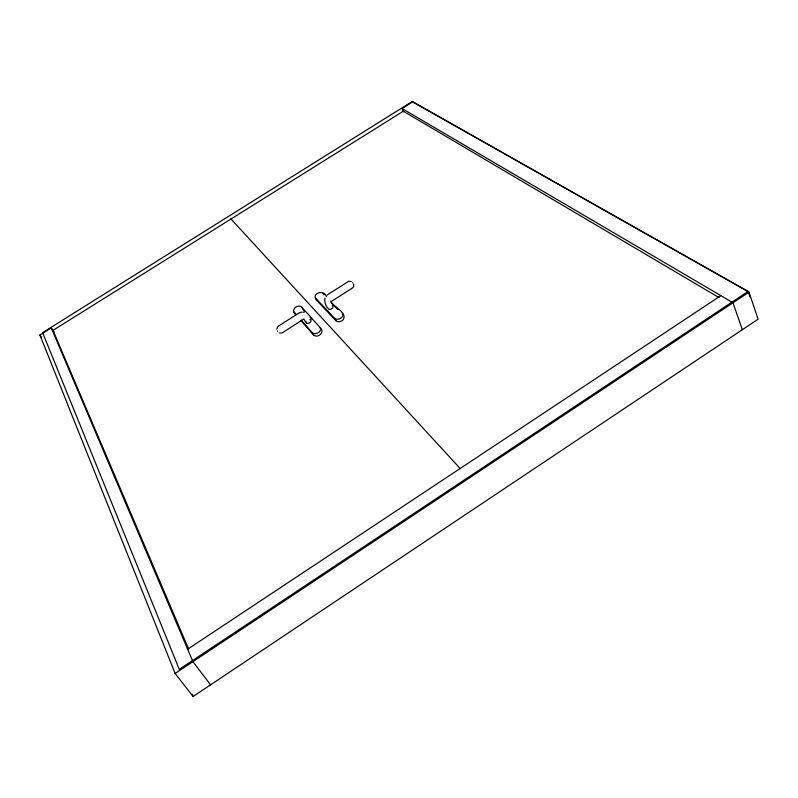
<?xml version="1.0" encoding="UTF-8"?>
<svg xmlns="http://www.w3.org/2000/svg" width="798" height="798" viewBox="0 0 798 798"><rect width="100%" height="100%" fill="white"/><g stroke="black" fill="none" stroke-linecap="round" stroke-linejoin="round"><path stroke-width="1.2" d="M305.873 321.414C305.375 326.183 314.332 321.444 309.794 319.38M324.946 298.163C324.068 302.063 325.923 307.08 329.095 309.325C331.09 309.993 334.611 307.24 332.317 305.524M54.015 331.838L51.242 327.908L39.9 335L175.131 673.492L193.096 696.504L758.1 319.19L748.983 292.128L412.646 101.885L402.042 108.508L403.628 111.88M748.115 291.39L179.281 669.352L42.613 332.636L412.237 101.496L748.115 291.39L749.99 296.956M175.131 673.492L748.983 292.128M187.64 649.213L720.853 295.639M327.18 295.011L348.546 281.365L351.31 281.475M331.459 301.385L352.686 287.819L353.564 286.642L353.634 284.637M302.262 312.038L299.38 312.756L277.814 326.532L276.776 329.085M303.38 312.168L304.198 312.397M279.3 332.946L281.983 333.025L303.839 318.951L305.843 322.452M402.042 108.508L732.983 302.761L742.33 329.724M718.968 297.534L403.309 111.211L52.977 330.372L188.627 648.993M277.544 331.28L277.345 330.891M326.502 296.756C324.197 288.617 310.203 293.584 316.896 300.487L335.888 320.716C337.963 322.532 341.235 321.644 343.09 319.928C347.978 312.367 332.946 306.851 330.681 301.095M315.579 298.113L334.542 318.282C337.564 321.185 344.936 317.345 342.392 313.245M301.125 319.988L312.208 332.596C315.23 335.599 322.502 331.669 320.088 327.549L301.614 307.021C297.395 303.589 290.173 310.232 295.36 314.232L294.961 313.544M300.906 320.557L313.584 335.02C318.023 338.821 325.524 331.749 320.088 327.549M352.706 282.741L353.045 283.2M331.17 302.622L337.863 309.594M230.991 218.981L460.356 468.735M302.961 309.385L304.567 311.18M310.203 317.444L311.809 319.23M294.013 311.878L296.387 314.582M210.602 684.814L192.926 661.662L51.242 327.908M39.9 335L41.297 336.956M316.896 300.487L316.327 299.021M312.208 332.596L313.584 335.02M301.614 307.021L302.512 308.597M334.542 318.282L335.888 320.716M323.15 293.285L324.028 294.861M192.148 694.2L193.096 696.504M353.684 284.826L353.564 284.387"/></g></svg>
